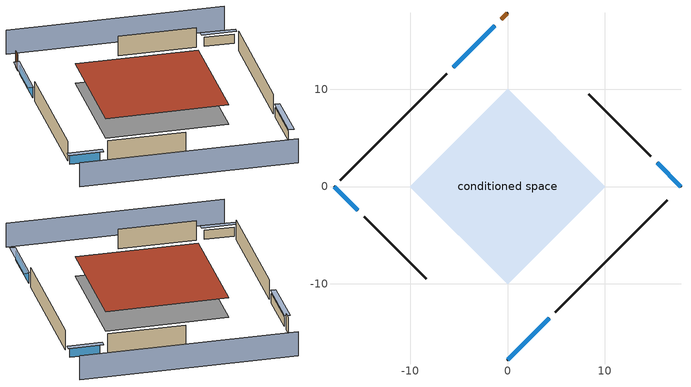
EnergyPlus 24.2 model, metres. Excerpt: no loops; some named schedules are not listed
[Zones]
conditioned space
 floor outside (Floor1 construction): -10.06,0 0,10.06 10.06,0 0,-10.06 z0.61
 wall outside (AdiabaticWallConstruction 1): 0,17.82 -0.65,17.17 z0.61:2.64
 wall outside (AdiabaticWallConstruction): 0,-17.81 4.27,-13.55 / -1.3,16.51 -5.57,12.25 z0.61:1.77; -17.82,0 -15.38,-2.44 / 17.82,0 15.38,2.44 z0.61:1.74
 wall outside (Wall1 construction): 4.92,-12.89 16.39,-1.42 z0.61:3.05
 wall outside (Wall2 construction): -14.72,-3.09 -8.35,-9.46 z0.61:3.05
 wall outside (Wall3 construction): -6.23,11.59 -17.16,0.66 z0.61:3.05
 wall outside (Wall4 construction): 14.72,3.09 8.35,9.46 z0.61:3.05
 window (WindowConstruction): 0,-17.81 4.27,-13.55 z0.61:1.77
 window (WindowConstruction 1): -17.81,0 -15.38,-2.43 z0.61:1.74
 window (WindowConstruction 2): -1.3,16.51 -5.57,12.25 z0.61:1.77
 window (WindowConstruction 3): 17.81,0 15.38,2.43 z0.61:1.74
 door (Door): 0,17.81 -0.65,17.17 z0.61:2.64
 roof outside (Roof1 construction): 0,10.06 -10.06,0 0,-10.06 10.06,0 z3.05
shading: -21.05,-3.23 -3.23,-21.05 / 21.05,3.23 3.23,21.05 z0:3.05; 4.48,-13.33 -0.22,-18.03 0.22,-18.46 4.91,-13.77 z2.07; -15.16,-2.65 -18.03,0.22 -18.46,-0.22 -15.6,-3.08 z2.04; -5.78,12.03 -1.09,16.73 -1.52,17.16 -6.21,12.46 z2.07; 15.16,2.65 18.03,-0.22 18.46,0.22 15.6,3.08 z2.04
[Building]
Building 1: Terrain=Suburbs
[Site:Location]
Portland Intl Arpt_OR: Latitude {deg}=45.59; Longitude {deg}=-122.6; Time Zone {hr}=-8; Elevation {m}=33; Keep Site Location Information=Yes
[Site:GroundTemperature:Shallow]
10.2558, 8.96328, 8.85977, 9.47314, 11.9355, 14.3863, 16.5111, 17.8571, 17.9714, 16.8767, 14.8061, 12.4304
[Site:WaterMainsTemperature]
Calculation Method=Schedule; Temperature Schedule=mains temperature schedule
[Material] Roughness=Rough; Thermal Absorptance=0.9
Name | Thickness {m} | Conductivity {W/m-K} | Density {kg/m3} | Specific Heat {J/kg-K} | Solar Absorptance | Visible Absorptance
door material | 0.04445 | 0.0612267 | 512.64 | 1214.23 | 0.7 | 0.7
floor covering | 0.0127 | 0.0433444 | 54.468 | 1339.84 | 0.6 | 0.6
floor stud and cavity | 0.1397 | 0.501511 | 92.3553 | 1139.71 | 0.7 | 0.7
furniture material conditioned space 1 | 0.1524 | 0.115458 | 640.8 | 1214.23 | 0.6 | 0.6
gypsum board | 0.0127 | 0.160291 | 801 | 837.4 | 0.6 | 0.6
osb sheathing 0.5 in. | 0.0127 | 0.115458 | 512.64 | 1214.23 | 0.7 | 0.7
osb sheathing 0.75 in. | 0.01905 | 0.115458 | 512.64 | 1214.23 | 0.7 | 0.7
roof rigid ins | 0.103632 | 0.029427 | 32.04 | 1214.23 | 0.7 | 0.7
roof stud and cavity | 0.2032 | 0.0822971 | 78.34581 | 1123.46 | 0.7 | 0.7
slate or tile shingles | 0.01905 | 0.840978 | 1899.972 | 799.717 | 0.75 | 0.75
wall rigid ins | 0.512978 | 0.029427 | 32.04 | 1214.23 | 0.7 | 0.7
wall stud and cavity | 0.1397 | 0.550994 | 139.0536 | 1170.24 | 0.7 | 0.7
wall stud and cavity 1 | 0.0889 | 0.380278 | 52.3479 | 1209.89 | 0.7 | 0.7
wall stud and cavity 2 | 0.0889 | 0.391764 | 83.0341 | 1211.67 | 0.7 | 0.7
wood siding | 0.0254 | 0.102417 | 544.68 | 1172.36 | 0.85 | 0.85
wood siding 1; wood siding 2 | 0.0254 | 0.102417 | 544.68 | 1172.36 | 0.7 | 0.7
[WindowMaterial:SimpleGlazingSystem]
WindowMaterial: U-Factor {W/m2-K}=6.58648; Solar Heat Gain Coefficient=0.76
[Construction]
AdiabaticWallConstruction: wood siding 1, wall rigid ins, wall stud and cavity 1, gypsum board
AdiabaticWallConstruction 1: wood siding 2, wall rigid ins, wall stud and cavity 1, gypsum board
Door: door material
Floor1 construction: floor stud and cavity, osb sheathing 0.75 in., floor covering
furniture construction conditioned space 1: furniture material conditioned space 1
PartitionWallConstruction: gypsum board, wall stud and cavity 2, gypsum board
Roof1 construction: slate or tile shingles, roof rigid ins, osb sheathing 0.75 in., roof stud and cavity, gypsum board
Wall1 construction; Wall2 construction; Wall3 construction; Wall4 construction: wood siding, osb sheathing 0.5 in., wall stud and cavity, gypsum board
WindowConstruction; WindowConstruction 1; WindowConstruction 2; WindowConstruction 3: WindowMaterial
[Zone]
conditioned space: Multiplier=1; Volume {m3}=493.619; Part of Total Floor Area=Yes
[Space]
conditioned space 1: Zone=conditioned space; Volume {m3}=493.619
[SurfaceProperty:IncidentSolarMultiplier] Incident Solar Multiplier=1; Incident Solar Multiplier Schedule=trans schedule winter=0.85 summer=0.7
Window1; Window2; Window3; Window4
[InternalMass] Zone or ZoneList=conditioned space; Space or SpaceList=conditioned space 1
Name | Construction | Surface Area {m2}
furniture mass conditioned space 1 | furniture construction conditioned space 1 | 80.97429
partition wall mass | PartitionWallConstruction | 202.436
[Lights]
interior lighting: Zone or ZoneList or Space or SpaceList=conditioned space 1; Schedule=lighting_interior; Design Level Calculation Method=LightingLevel; Lighting Level {W}=289.298; Return Air Fraction=0; Fraction Radiant=0.6; Fraction Visible=0.2; Fraction Replaceable=1
[People]
occupants: Zone or ZoneList or Space or SpaceList=conditioned space 1; Number of People Schedule=occupants; Number of People Calculation Method=People; Number of People=6; Fraction Radiant=0.314171; Sensible Heat Fraction=0.56303; Activity Level Schedule=occupants activity schedule; Carbon Dioxide Generation Rate {m3/s-W}=0; Enable ASHRAE 55 Comfort Warnings=No; Mean Radiant Temperature Calculation Type=EnclosureAveraged
[ElectricEquipment] Zone or ZoneList or Space or SpaceList=conditioned space 1; Design Level Calculation Method=EquipmentLevel
Name | Schedule | Design Level {W} | Fraction Latent | Fraction Radiant | Fraction Lost
ceiling fan | ceiling_fan | 17.9037 | 0 | 0.558 | 0
clothes dryer | clothes_dryer | 319.126 | 0.015 | 0.081 | 0.85
clothes washer | clothes_washer | 184.895 | 0.03 | 0.162 | 0.7
cooking range | cooking_range | 1073.21 | 0.08 | 0.432 | 0.2
freezer | freezer schedule | 194.914 | 0 | 0.6 | 0
fridge | fridge schedule | 52.0548 | 0 | 0.6 | 0
fridge 1 | fridge schedule 1 | 80.4475 | 0 | 0.6 | 0
mech vent bath fan 0 | mech vent bath fan 0 schedule | 30 | 0 | 0 | 1
mech vent house fan | mech vent house fan schedule | 0 | 0 | 0 | 1
mech vent house fan cfis | mech vent house fan cfis schedule | 0 | 0 | 0 | 0
mech vent range fan 0 | mech vent range fan 0 schedule | 30 | 0 | 0 | 1
misc plug loads | plug_loads_other | 258.863 | 0.021 | 0.558 | 0.049
misc pool pump | misc pool pump schedule | 1503.79 | 0 | 0 | 1
misc tv | plug_loads_tv | 325.201 | 0 | 0.6 | 0
whole house fan | Always On Discrete | 0 | 0 | 0 | 1
[OtherEquipment] Zone or ZoneList or Space or SpaceList=conditioned space 1; Design Level Calculation Method=EquipmentLevel
Name | Fuel Type | Schedule | Design Level {W} | Fraction Latent | Fraction Radiant | Fraction Lost
clothes dryer 1 | Propane | clothes_dryer | 4239.64 | 0.015 | 0.081 | 0.85
cooking range 1 | Electricity | cooking_range | 0 | 0.08 | 0.432 | 0.2
general water use latent | None | general water use schedule | 117.996 | 1 | 0 | 0
general water use sensible | None | general water use schedule | -116.29 | 0 | 0.6 | 0
mech vent house fan latent load; water heater lat | None | Always On Discrete | 0 | 1 | 0 | 0
mech vent house fan sensible load; water heater sens | None | Always On Discrete | 0 | 0 | 0 | 0
misc lighting | NaturalGas | misc lighting schedule | 206.739 | 0 | 0 | 1
water heater energy adjustment1 | Electricity | Always On Discrete | 0.01 | 0 | 0 | 1
[ZoneInfiltration:DesignFlowRate] Zone or ZoneList or Space or SpaceList=conditioned space 1; Schedule=Always On Discrete; Design Flow Rate Calculation Method=Flow/Zone; Design Flow Rate {m3/s}=0
infil flow; natural vent flow; whole house fan flow
[Exterior:Lights]
exterior lighting: Schedule=exterior lighting schedule; Design Level {W}=8.01452
[EnergyManagementSystem:GlobalVariable]
infil_program_Qfan
infil_program_Qinf
natural_vent_program_Qnv
natural_vent_program_Qwhf
[EnergyManagementSystem:Sensor]
Name | Output:Variable or Output:Meter Index Key | Output:Variable or Output:Meter
airflow_gain | infil flow | Infiltration Sensible Heat Gain Energy
airflow_gain_1 | natural vent flow | Infiltration Sensible Heat Gain Energy
airflow_gain_2 | whole house fan flow | Infiltration Sensible Heat Gain Energy
airflow_loss | infil flow | Infiltration Sensible Heat Loss Energy
airflow_loss_1 | natural vent flow | Infiltration Sensible Heat Loss Energy
airflow_loss_2 | whole house fan flow | Infiltration Sensible Heat Loss Energy
clg_load_cond |  | Cooling:EnergyTransfer:Zone:CONDITIONED SPACE
clg_sp_s; clg_sp_s_1 | cooling setpoint | Schedule Value
clothes_dryer_exhaust_0_sch_s | clothes_dryer | Schedule Value
cool_season | cooling season schedule | Schedule Value
htg_load_cond |  | Heating:EnergyTransfer:Zone:CONDITIONED SPACE
htg_sp_s; htg_sp_s_1 | heating setpoint | Schedule Value
ig_ee_conv | ceiling fan | Electric Equipment Convective Heating Energy
ig_ee_conv_1 | clothes dryer | Electric Equipment Convective Heating Energy
ig_ee_conv_10 | whole house fan | Electric Equipment Convective Heating Energy
ig_ee_conv_3 | cooking range | Electric Equipment Convective Heating Energy
ig_ee_conv_4 | freezer | Electric Equipment Convective Heating Energy
ig_ee_conv_5 | fridge | Electric Equipment Convective Heating Energy
ig_ee_conv_6 | fridge 1 | Electric Equipment Convective Heating Energy
ig_ee_conv_7 | misc plug loads | Electric Equipment Convective Heating Energy
ig_ee_conv_8 | misc pool pump | Electric Equipment Convective Heating Energy
ig_ee_conv_9 | misc tv | Electric Equipment Convective Heating Energy
ig_ee_rad | ceiling fan | Electric Equipment Radiant Heating Energy
ig_ee_rad_1 | clothes dryer | Electric Equipment Radiant Heating Energy
ig_ee_rad_10 | whole house fan | Electric Equipment Radiant Heating Energy
ig_ee_rad_3 | cooking range | Electric Equipment Radiant Heating Energy
ig_ee_rad_4 | freezer | Electric Equipment Radiant Heating Energy
ig_ee_rad_5 | fridge | Electric Equipment Radiant Heating Energy
ig_ee_rad_6 | fridge 1 | Electric Equipment Radiant Heating Energy
ig_ee_rad_7 | misc plug loads | Electric Equipment Radiant Heating Energy
ig_ee_rad_8 | misc pool pump | Electric Equipment Radiant Heating Energy
ig_ee_rad_9 | misc tv | Electric Equipment Radiant Heating Energy
ig_lgt_conv | interior lighting | Lights Convective Heating Energy
ig_lgt_rad | interior lighting | Lights Radiant Heating Energy
ig_lgt_vis | interior lighting | Lights Visible Radiation Heating Energy
ig_oe_conv | clothes dryer 1 | Other Equipment Convective Heating Energy
ig_oe_conv_1 | cooking range 1 | Other Equipment Convective Heating Energy
ig_oe_conv_2 | general water use latent | Other Equipment Convective Heating Energy
ig_oe_conv_3 | general water use sensible | Other Equipment Convective Heating Energy
ig_oe_conv_4 | misc lighting | Other Equipment Convective Heating Energy
ig_oe_conv_5 | water heater energy adjustment1 | Other Equipment Convective Heating Energy
ig_oe_conv_6 | water heater lat | Other Equipment Convective Heating Energy
ig_oe_conv_7 | water heater sens | Other Equipment Convective Heating Energy
ig_oe_rad | clothes dryer 1 | Other Equipment Radiant Heating Energy
ig_oe_rad_1 | cooking range 1 | Other Equipment Radiant Heating Energy
ig_oe_rad_2 | general water use latent | Other Equipment Radiant Heating Energy
ig_oe_rad_3 | general water use sensible | Other Equipment Radiant Heating Energy
ig_oe_rad_4 | misc lighting | Other Equipment Radiant Heating Energy
ig_oe_rad_5 | water heater energy adjustment1 | Other Equipment Radiant Heating Energy
ig_oe_rad_6 | water heater lat | Other Equipment Radiant Heating Energy
ig_oe_rad_7 | water heater sens | Other Equipment Radiant Heating Energy
ig_ppl_conv | occupants | People Convective Heating Energy
ig_ppl_rad | occupants | People Radiant Heating Energy
im_conv | furniture mass conditioned space 1 | Surface Inside Face Convection Heat Gain Energy
im_conv_1 | partition wall mass | Surface Inside Face Convection Heat Gain Energy
im_ig | furniture mass conditioned space 1 | Surface Inside Face Internal Gains Radiation Heat Gain Energy
im_ig_1 | partition wall mass | Surface Inside Face Internal Gains Radiation Heat Gain Energy
im_lgt | furniture mass conditioned space 1 | Surface Inside Face Lights Radiation Heat Gain Energy
im_lgt_1 | partition wall mass | Surface Inside Face Lights Radiation Heat Gain Energy
im_sol | furniture mass conditioned space 1 | Surface Inside Face Solar Radiation Heat Gain Energy
im_sol_1 | partition wall mass | Surface Inside Face Solar Radiation Heat Gain Energy
im_surf | furniture mass conditioned space 1 | Surface Inside Face Net Surface Thermal Radiation Heat Gain Energy
im_surf_1 | partition wall mass | Surface Inside Face Net Surface Thermal Radiation Heat Gain Energy
mech_vent_bath_fan_0_sch_s | mech vent bath fan 0 schedule | Schedule Value
mech_vent_range_fan_0_sch_s | mech vent range fan 0 schedule | Schedule Value
mv_conv | mech vent bath fan 0 | Electric Equipment Convective Heating Energy
mv_conv_1 | mech vent house fan | Electric Equipment Convective Heating Energy
mv_conv_2 | mech vent house fan cfis | Electric Equipment Convective Heating Energy
mv_conv_3 | mech vent range fan 0 | Electric Equipment Convective Heating Energy
mv_conv_4 | mech vent house fan latent load | Other Equipment Convective Heating Energy
mv_conv_5 | mech vent house fan sensible load | Other Equipment Convective Heating Energy
mv_rad | mech vent bath fan 0 | Electric Equipment Radiant Heating Energy
mv_rad_1 | mech vent house fan | Electric Equipment Radiant Heating Energy
mv_rad_2 | mech vent house fan cfis | Electric Equipment Radiant Heating Energy
mv_rad_3 | mech vent range fan 0 | Electric Equipment Radiant Heating Energy
mv_rad_4 | mech vent house fan latent load | Other Equipment Radiant Heating Energy
mv_rad_5 | mech vent house fan sensible load | Other Equipment Radiant Heating Energy
natural_vent_s | natural vent schedule | Schedule Value
out_pb_s |  | Site Outdoor Air Barometric Pressure
out_wt_s |  | Site Outdoor Air Humidity Ratio
site_vw_s |  | Site Wind Speed
ss_back_out | Window1 | Surface Window Shortwave from Zone Back Out Window Heat Transfer Rate
ss_back_out_1 | Window2 | Surface Window Shortwave from Zone Back Out Window Heat Transfer Rate
ss_back_out_2 | Window3 | Surface Window Shortwave from Zone Back Out Window Heat Transfer Rate
ss_back_out_3 | Window4 | Surface Window Shortwave from Zone Back Out Window Heat Transfer Rate
ss_conv | Door1 | Surface Inside Face Convection Heat Gain Energy
ss_conv_1 | Window1 | Surface Inside Face Convection Heat Gain Energy
ss_conv_2 | Window2 | Surface Inside Face Convection Heat Gain Energy
ss_conv_3 | Window3 | Surface Inside Face Convection Heat Gain Energy
ss_conv_4 | Window4 | Surface Inside Face Convection Heat Gain Energy
ss_ig | Door1 | Surface Inside Face Internal Gains Radiation Heat Gain Energy
ss_ig_1 | Window1 | Surface Inside Face Internal Gains Radiation Heat Gain Energy
ss_ig_2 | Window2 | Surface Inside Face Internal Gains Radiation Heat Gain Energy
ss_ig_3 | Window3 | Surface Inside Face Internal Gains Radiation Heat Gain Energy
ss_ig_4 | Window4 | Surface Inside Face Internal Gains Radiation Heat Gain Energy
ss_lgt | Door1 | Surface Inside Face Lights Radiation Heat Gain Energy
ss_sol | Door1 | Surface Inside Face Solar Radiation Heat Gain Energy
ss_surf | Door1 | Surface Inside Face Net Surface Thermal Radiation Heat Gain Energy
ss_surf_1 | Window1 | Surface Inside Face Net Surface Thermal Radiation Heat Gain Energy
ss_surf_2 | Window2 | Surface Inside Face Net Surface Thermal Radiation Heat Gain Energy
ss_surf_3 | Window3 | Surface Inside Face Net Surface Thermal Radiation Heat Gain Energy
ss_surf_4 | Window4 | Surface Inside Face Net Surface Thermal Radiation Heat Gain Energy
ss_trans_in | Window1 | Surface Window Transmitted Solar Radiation Rate
ss_trans_in_1 | Window2 | Surface Window Transmitted Solar Radiation Rate
ss_trans_in_2 | Window3 | Surface Window Transmitted Solar Radiation Rate
ss_trans_in_3 | Window4 | Surface Window Transmitted Solar Radiation Rate
ss_trans_out | Window1 | Surface Inside Face Initial Transmitted Diffuse Transmitted Out Window Solar Radiation Rate
ss_trans_out_1 | Window2 | Surface Inside Face Initial Transmitted Diffuse Transmitted Out Window Solar Radiation Rate
ss_trans_out_2 | Window3 | Surface Inside Face Initial Transmitted Diffuse Transmitted Out Window Solar Radiation Rate
ss_trans_out_3 | Window4 | Surface Inside Face Initial Transmitted Diffuse Transmitted Out Window Solar Radiation Rate
s_conv | Floor1 | Surface Inside Face Convection Heat Gain Energy
s_conv_1 | Roof1 | Surface Inside Face Convection Heat Gain Energy
s_conv_2 | Wall1 | Surface Inside Face Convection Heat Gain Energy
s_conv_3 | Wall2 | Surface Inside Face Convection Heat Gain Energy
s_conv_4 | Wall3 | Surface Inside Face Convection Heat Gain Energy
s_conv_5 | Wall4 | Surface Inside Face Convection Heat Gain Energy
s_ig | Floor1 | Surface Inside Face Internal Gains Radiation Heat Gain Energy
s_ig_1 | Roof1 | Surface Inside Face Internal Gains Radiation Heat Gain Energy
s_ig_2 | Wall1 | Surface Inside Face Internal Gains Radiation Heat Gain Energy
s_ig_3 | Wall2 | Surface Inside Face Internal Gains Radiation Heat Gain Energy
s_ig_4 | Wall3 | Surface Inside Face Internal Gains Radiation Heat Gain Energy
s_ig_5 | Wall4 | Surface Inside Face Internal Gains Radiation Heat Gain Energy
s_lgt | Floor1 | Surface Inside Face Lights Radiation Heat Gain Energy
s_lgt_1 | Roof1 | Surface Inside Face Lights Radiation Heat Gain Energy
s_lgt_2 | Wall1 | Surface Inside Face Lights Radiation Heat Gain Energy
s_lgt_3 | Wall2 | Surface Inside Face Lights Radiation Heat Gain Energy
s_lgt_4 | Wall3 | Surface Inside Face Lights Radiation Heat Gain Energy
s_lgt_5 | Wall4 | Surface Inside Face Lights Radiation Heat Gain Energy
s_sol | Floor1 | Surface Inside Face Solar Radiation Heat Gain Energy
s_sol_1 | Roof1 | Surface Inside Face Solar Radiation Heat Gain Energy
s_sol_2 | Wall1 | Surface Inside Face Solar Radiation Heat Gain Energy
s_sol_3 | Wall2 | Surface Inside Face Solar Radiation Heat Gain Energy
s_sol_4 | Wall3 | Surface Inside Face Solar Radiation Heat Gain Energy
s_sol_5 | Wall4 | Surface Inside Face Solar Radiation Heat Gain Energy
s_surf | Floor1 | Surface Inside Face Net Surface Thermal Radiation Heat Gain Energy
s_surf_1 | Roof1 | Surface Inside Face Net Surface Thermal Radiation Heat Gain Energy
s_surf_2 | Wall1 | Surface Inside Face Net Surface Thermal Radiation Heat Gain Energy
s_surf_3 | Wall2 | Surface Inside Face Net Surface Thermal Radiation Heat Gain Energy
s_surf_4 | Wall3 | Surface Inside Face Net Surface Thermal Radiation Heat Gain Energy
s_surf_5 | Wall4 | Surface Inside Face Net Surface Thermal Radiation Heat Gain Energy
water_heater_T_set | water heater setpoint | Schedule Value
[EnergyManagementSystem:Actuator]
Name | Actuated Component Unique | Actuated Component Type | Actuated Component Control Type
fridge_schedule_1_act | fridge schedule 1 | Schedule:Constant | Schedule Value
fridge_schedule_act | fridge schedule | Schedule:Constant | Schedule Value
infil_flow_act | infil flow | Zone Infiltration | Air Exchange Flow Rate
mech_vent_house_fan_cfis_act | mech vent house fan cfis | ElectricEquipment | Electricity Rate
mech_vent_house_fan_latent_load_act | mech vent house fan latent load | OtherEquipment | Power Level
mech_vent_house_fan_sensible_load_act | mech vent house fan sensible load | OtherEquipment | Power Level
natural_vent_flow_act | natural vent flow | Zone Infiltration | Air Exchange Flow Rate
water_heater_HPWHSchedOverride | water heater setpoint | Schedule:Constant | Schedule Value
water_heater_hpwh_ec_adj_act | water heater energy adjustment1 | OtherEquipment | Power Level
water_heater_lat_act | water heater lat | OtherEquipment | Power Level
water_heater_LESchedOverride | water heater BottomElementSetpoint | Schedule:Constant | Schedule Value
water_heater_sens_act | water heater sens | OtherEquipment | Power Level
water_heater_UESchedOverride | water heater TopElementSetpoint | Schedule:Constant | Schedule Value
whole_house_fan_act | whole house fan | ElectricEquipment | Electricity Rate
whole_house_fan_flow_act | whole house fan flow | Zone Infiltration | Air Exchange Flow Rate
